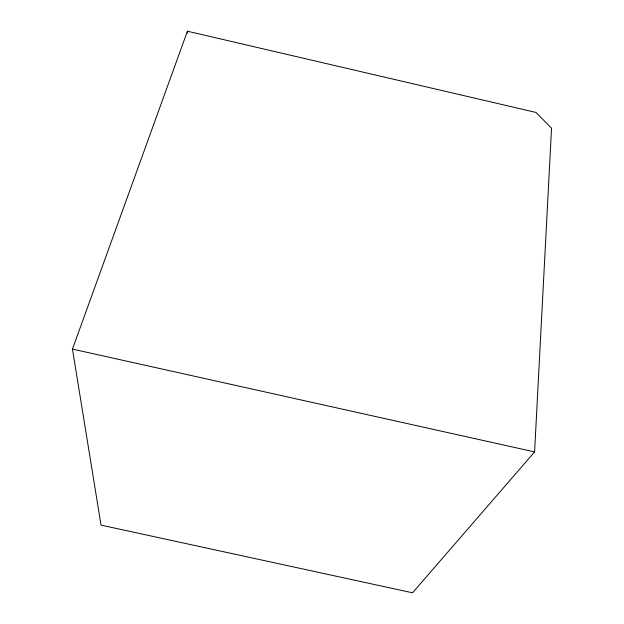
<?xml version="1.0" encoding="UTF-8"?>
<svg xmlns="http://www.w3.org/2000/svg" width="624" height="624" viewBox="0 0 624 624"><rect width="100%" height="100%" fill="white"/><g stroke="black" fill="none" stroke-linecap="round" stroke-linejoin="round"><path stroke-width="0.94" d="M187.356 33.142L187.418 31.2L536.016 112.445L551.546 128.24L534.596 451.909L412.542 592.8L101.041 525.127L72.454 349.097L187.418 31.2M72.454 349.097L534.596 451.909"/></g></svg>
